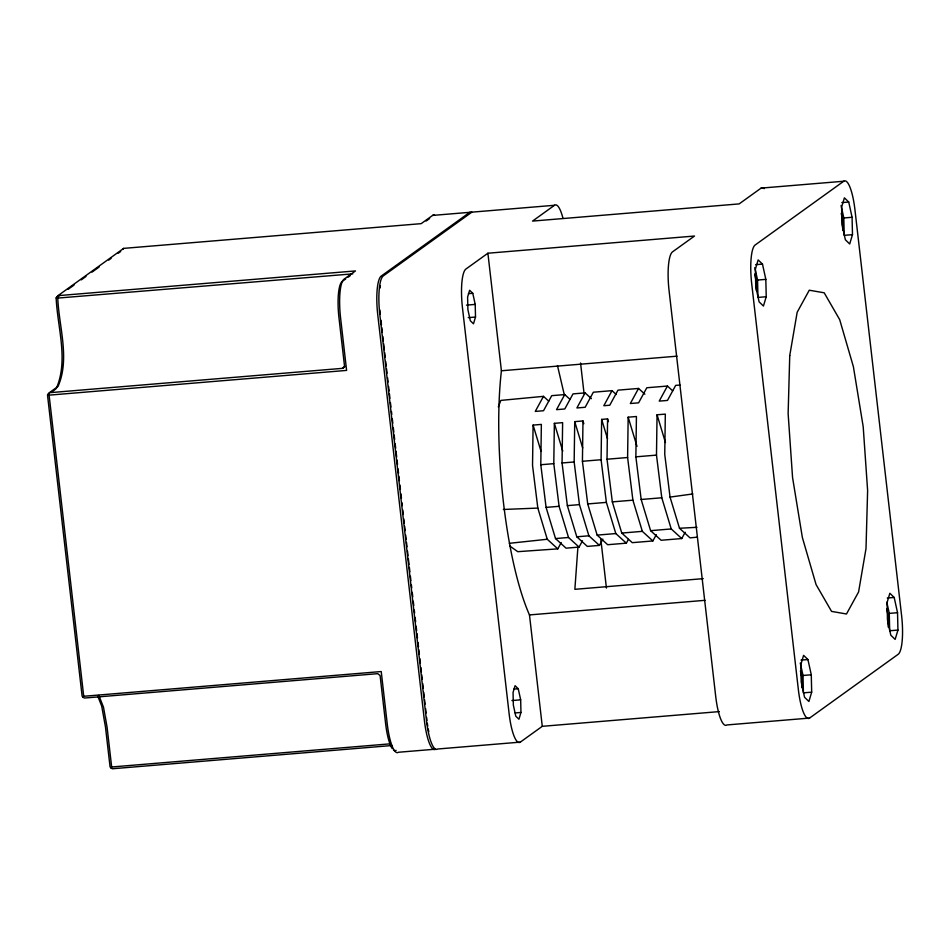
<?xml version="1.0" encoding="UTF-8"?>
<svg xmlns="http://www.w3.org/2000/svg" width="950" height="950" viewBox="0 0 950 950"><rect width="100%" height="100%" fill="white"/><g stroke="black" fill="none" stroke-linecap="round" stroke-linejoin="round"><path stroke-width="1.43" d="M582.481 540.811L579.061 547.093L566.058 548.174L555.524 538.567L546.084 507.395L540.799 464.74L541.357 424.412L533.092 425.101L532.534 465.429L537.831 508.084L547.259 539.256L557.793 548.862L561.212 542.581M579.061 547.093L568.528 537.486L559.087 506.314L553.791 463.659L554.361 423.332L562.626 422.643L562.056 462.971L567.352 505.626L576.793 536.798L587.326 546.404L599.426 545.395L602.846 539.113M599.426 545.395L588.893 535.8L579.452 504.628L574.156 461.973L574.726 421.634L582.979 420.945L583.822 423.724M628.401 539.398L626.347 543.163L607.679 544.718L597.158 535.111L587.717 503.939L582.421 461.284L582.979 420.945M626.347 543.163L615.814 533.556L606.385 502.384L601.089 459.729L601.647 419.401L607.584 418.902L608.428 421.681M656.296 534.672L652.864 540.954L632.284 542.664L621.763 533.069L612.322 501.885L607.026 459.23L607.584 418.902M652.864 540.954L642.342 531.347L632.902 500.175L627.606 457.52L628.164 417.192L636.429 416.504L635.871 456.831L641.167 499.486L650.607 530.67L661.129 540.265L681.756 538.555L685.176 532.273M681.756 538.555L671.222 528.948L661.782 497.776L656.486 455.121L657.056 414.794L665.321 414.105L664.751 454.433L670.047 497.088L679.488 528.259L690.021 537.866L697.181 537.166M577.944 546.618L574.869 589.321L703.261 578.645M475.511 317.039L473.48 323.808L470.333 320.756L467.899 309.664L467.602 297.029L469.633 290.261L472.779 293.312L475.214 304.404L475.511 317.039L468.219 317.644M520.956 712.464L518.938 719.233L515.779 716.181L513.344 705.09L513.059 692.455L515.078 685.686L518.237 688.738L520.671 699.829L520.956 712.464L515.126 712.939M766.222 296.733L763.444 306.054L759.109 301.863L755.761 286.603L755.357 269.242L758.148 259.92L762.482 264.112L765.831 279.359L766.222 296.733L757.957 297.433L757.566 280.048L754.822 267.567M852.482 234.65L849.704 243.972L845.369 239.78L842.021 224.521L841.617 207.148L844.396 197.838L848.73 202.029L852.079 217.277L852.482 234.65L844.217 235.339L843.814 217.966L841.082 205.485M811.68 692.158L808.901 701.48L804.567 697.288L801.218 682.029L800.814 664.656L803.593 655.346L807.928 659.538L811.276 674.785L811.68 692.158L803.415 692.859L803.011 675.474L800.268 662.993M897.94 630.076L895.149 639.398L890.815 635.206L887.466 619.946L887.074 602.573L889.853 593.263L894.188 597.455L897.536 612.703L897.94 630.076L889.675 630.764L889.271 613.391L886.837 602.3M498.311 406.909L500.852 400.401L543.471 396.352L548.732 401.149M56.193 388.728C68.768 360.228 57.439 327.608 56.157 297.932L57.986 295.664L123.666 248.377L421.171 223.654L432.606 215.412A34.081 7.802 85.2 0 1 434.613 215.187M543.471 396.352L535.266 411.421L543.519 410.733L551.736 395.663L564.739 394.582L570 399.38M564.739 394.582L556.522 409.652L564.787 408.975L573.004 393.894L585.093 392.884L591.411 398.656M585.093 392.884L576.888 407.966L585.153 407.277L593.358 392.207L612.026 390.652L616.241 394.488M612.026 390.652L603.82 405.721L609.758 405.234L617.963 390.153L638.543 388.443L644.86 394.202M638.543 388.443L630.337 403.524L638.602 402.836L646.807 387.754L667.434 386.044L672.695 390.842M667.434 386.044L659.217 401.114L667.482 400.437L675.699 385.356L680.022 385.071M122.989 249.351L123.666 248.377M56.846 296.958L57.76 298.086C58.924 326.966 70.157 358.684 58.021 386.46L49.329 392.718L47.5 394.986L82.116 696.124L83.042 697.252L84.419 698.048L377.791 673.657L380.095 675.581L385.641 723.817A31.944 7.315 85.2 0 0 392.231 748.636M83.042 697.252L83.719 696.279L49.103 395.141L48.189 394.012M392.184 745.501L112.361 768.764L110.984 767.968L111.661 766.994L107.077 727.154L103.479 707.18L98.812 695.376M49.329 392.718L342.701 368.327L344.517 366.059L338.972 317.822A31.944 7.315 85.2 0 1 342.226 281.426L345.729 278.908M56.157 297.932L59.743 295.355M68.103 289.334L74.076 285.036M81.237 279.882L86.011 276.438M91.984 272.139L99.156 266.986M108.704 260.11L111.103 258.388M118.263 253.234L120.65 251.513M51.846 391.863L55.1 389.512M348.068 277.222L350.407 275.536M426.111 221.053L429.614 218.524M471.806 212.099A34.081 7.802 85.2 0 0 469.799 212.325L381.235 276.07A34.069 7.802 85.2 0 0 377.767 314.889L424.436 720.884A34.081 7.802 85.2 0 0 435.611 749.17L398.43 752.258A34.081 7.802 85.2 0 1 387.256 723.971L381.223 671.543L83.719 696.279M562.899 218.013A34.081 7.802 85.2 0 0 554.503 205.283L532.546 221.089L739.148 203.906L761.104 188.112L843.742 181.236A34.093 7.802 85.2 0 1 854.917 209.523L901.586 615.517A34.093 7.802 85.2 0 1 898.118 654.336L809.554 718.081L726.916 724.945A34.081 7.802 85.2 0 1 715.742 696.671L669.073 290.664A34.081 7.802 85.2 0 1 672.541 251.845L694.498 236.039L487.896 253.223L465.939 269.028A34.081 7.802 85.2 0 0 462.472 307.848L509.141 713.842A34.081 7.802 85.2 0 0 520.315 742.128L542.272 726.322L719.364 711.597M342.701 368.327L344.862 366.759M843.742 181.236L755.179 244.981A34.093 7.802 85.2 0 0 751.711 283.801L798.38 689.795A34.093 7.802 85.2 0 0 809.554 718.081M670.047 497.088L692.799 493.952M509.331 543.317L547.259 539.256M432.606 215.412L469.799 212.325M554.503 205.283L471.865 212.159L383.301 275.892A34.093 7.802 85.2 0 0 379.834 314.723L426.503 720.717A34.093 7.802 85.2 0 0 437.677 749.004L520.315 742.128M843.814 217.966L852.079 217.277M57.986 295.664L355.478 270.928L344.043 279.158A34.069 7.802 85.2 0 0 340.587 317.977L346.608 370.405L49.103 395.141M57.76 298.086L352.747 273.861M468.409 293.669L472.779 293.312M757.566 280.048L765.831 279.359M466.462 305.128L475.214 304.404M487.896 253.223L501.41 370.773L677.018 356.179M540.799 464.74L553.791 463.659M562.056 462.971L574.156 461.973M582.421 461.284L601.089 459.729M607.026 459.23L627.606 457.52M635.871 456.831L656.486 455.121M546.084 507.395L559.087 506.314M567.352 505.626L579.452 504.628M587.717 503.939L606.385 502.384M612.322 501.885L632.902 500.175M641.167 499.486L661.782 497.776M555.524 538.567L568.528 537.486M576.793 536.798L588.893 535.8M597.158 535.111L615.814 533.556M621.763 533.069L642.342 531.347M650.607 530.67L671.222 528.948M501.41 370.773A164.421 37.656 85.2 0 0 529.471 614.923L705.078 600.317M889.271 613.391L897.536 612.703M513.855 689.094L518.237 688.738M803.011 675.474L811.276 674.785M511.919 700.554L520.671 699.829M111.661 766.994L390.284 743.826M841.842 202.599L848.73 202.029M755.594 264.682L762.482 264.112M887.3 598.025L894.188 597.455M801.04 660.107L807.928 659.538M557.793 548.862L517.774 551.677L509.829 546.048M679.488 528.259L696.979 527.321M503.346 509.473L537.831 508.084M110.984 767.968L110.058 766.84L105.474 726.999L101.686 706.04L97.874 696.386M557.46 365.56L564.169 394.214M657.056 414.794L665.463 442.558M628.164 417.192L636.999 446.346M601.647 419.401L607.537 438.829M574.726 421.634L582.706 448.02M554.361 423.332L562.768 451.096M533.092 425.101L541.084 451.476M841.225 213.417L842.448 218.951L842.709 230.185M886.682 608.843L887.894 614.377L888.191 627.012M754.668 274.111L756.188 281.046L756.414 290.866M800.422 670.926L801.646 676.471L801.895 687.693M580.557 363.019L584.107 393.906M600.851 539.541L606.433 588.074M529.471 614.911L542.272 726.322M380.974 320.269L381.484 324.686M381.817 327.631L382.327 332.037M382.826 336.454L383.337 340.872M383.681 343.805L384.358 349.695M384.691 352.64L385.201 357.046M385.7 361.463L386.211 365.869M386.555 368.814L387.054 373.231M387.564 377.637L388.075 382.054M388.586 386.472L389.084 390.878M389.429 393.822L389.928 398.24M390.438 402.646L390.949 407.063M391.459 411.469L391.792 414.414M392.303 418.831L392.813 423.237M393.312 427.654L393.822 432.072M394.155 435.005L394.666 439.423M395.176 443.84L395.687 448.246M396.019 451.191L396.696 457.081M397.029 460.014L397.539 464.431M398.05 468.849L398.561 473.254M398.893 476.199L399.404 480.617M399.914 485.022L400.413 489.44M400.924 493.846L401.434 498.263M401.933 502.681L402.277 505.614M402.788 510.031L403.287 514.449M403.798 518.854L404.308 523.272M404.641 526.217L405.151 530.622M405.662 535.04L406.161 539.446M406.505 542.391L407.016 546.808M407.514 551.214L408.025 555.631M408.358 558.576L409.034 564.454M409.379 567.399L409.889 571.817M410.388 576.222L410.899 580.64M411.409 585.058L411.742 587.991M412.253 592.408L412.763 596.814M413.262 601.231L413.772 605.649M414.283 610.054L414.616 612.999M415.126 617.417L415.637 621.822M416.136 626.24L416.646 630.658M416.991 633.591L417.489 638.008M418 642.426L418.511 646.831M418.843 649.776L419.354 654.194M419.864 658.599L420.363 663.017M420.874 667.422L421.384 671.84M421.717 674.785L422.228 679.191M422.738 683.608L423.237 688.026M423.747 692.431L424.258 696.849M424.591 699.794L425.101 704.199M425.612 708.617L426.111 713.023M426.621 717.44L426.966 720.385M761.104 188.112A34.081 7.802 85.2 0 1 764.192 188.646M396.114 750.334A31.944 7.315 85.2 0 1 393.561 750.132M380.297 314.391A31.944 7.315 85.2 0 1 379.858 309.973M380.036 288.028A31.944 7.315 85.2 0 1 380.404 285.653M428.794 731.702A31.944 7.315 85.2 0 1 428.248 729.006M427.761 726.156A31.944 7.315 85.2 0 1 427.322 723.259M789.747 355.597L788.132 413.63L792.561 477.517L802.37 537.534L816.062 584.559L831.559 611.396L846.486 613.997L858.586 591.945L866.008 548.601L867.623 490.568L863.194 426.681L853.385 366.664L839.693 319.651L824.196 292.802L809.269 290.213L797.169 312.265L789.747 355.597"/></g></svg>
